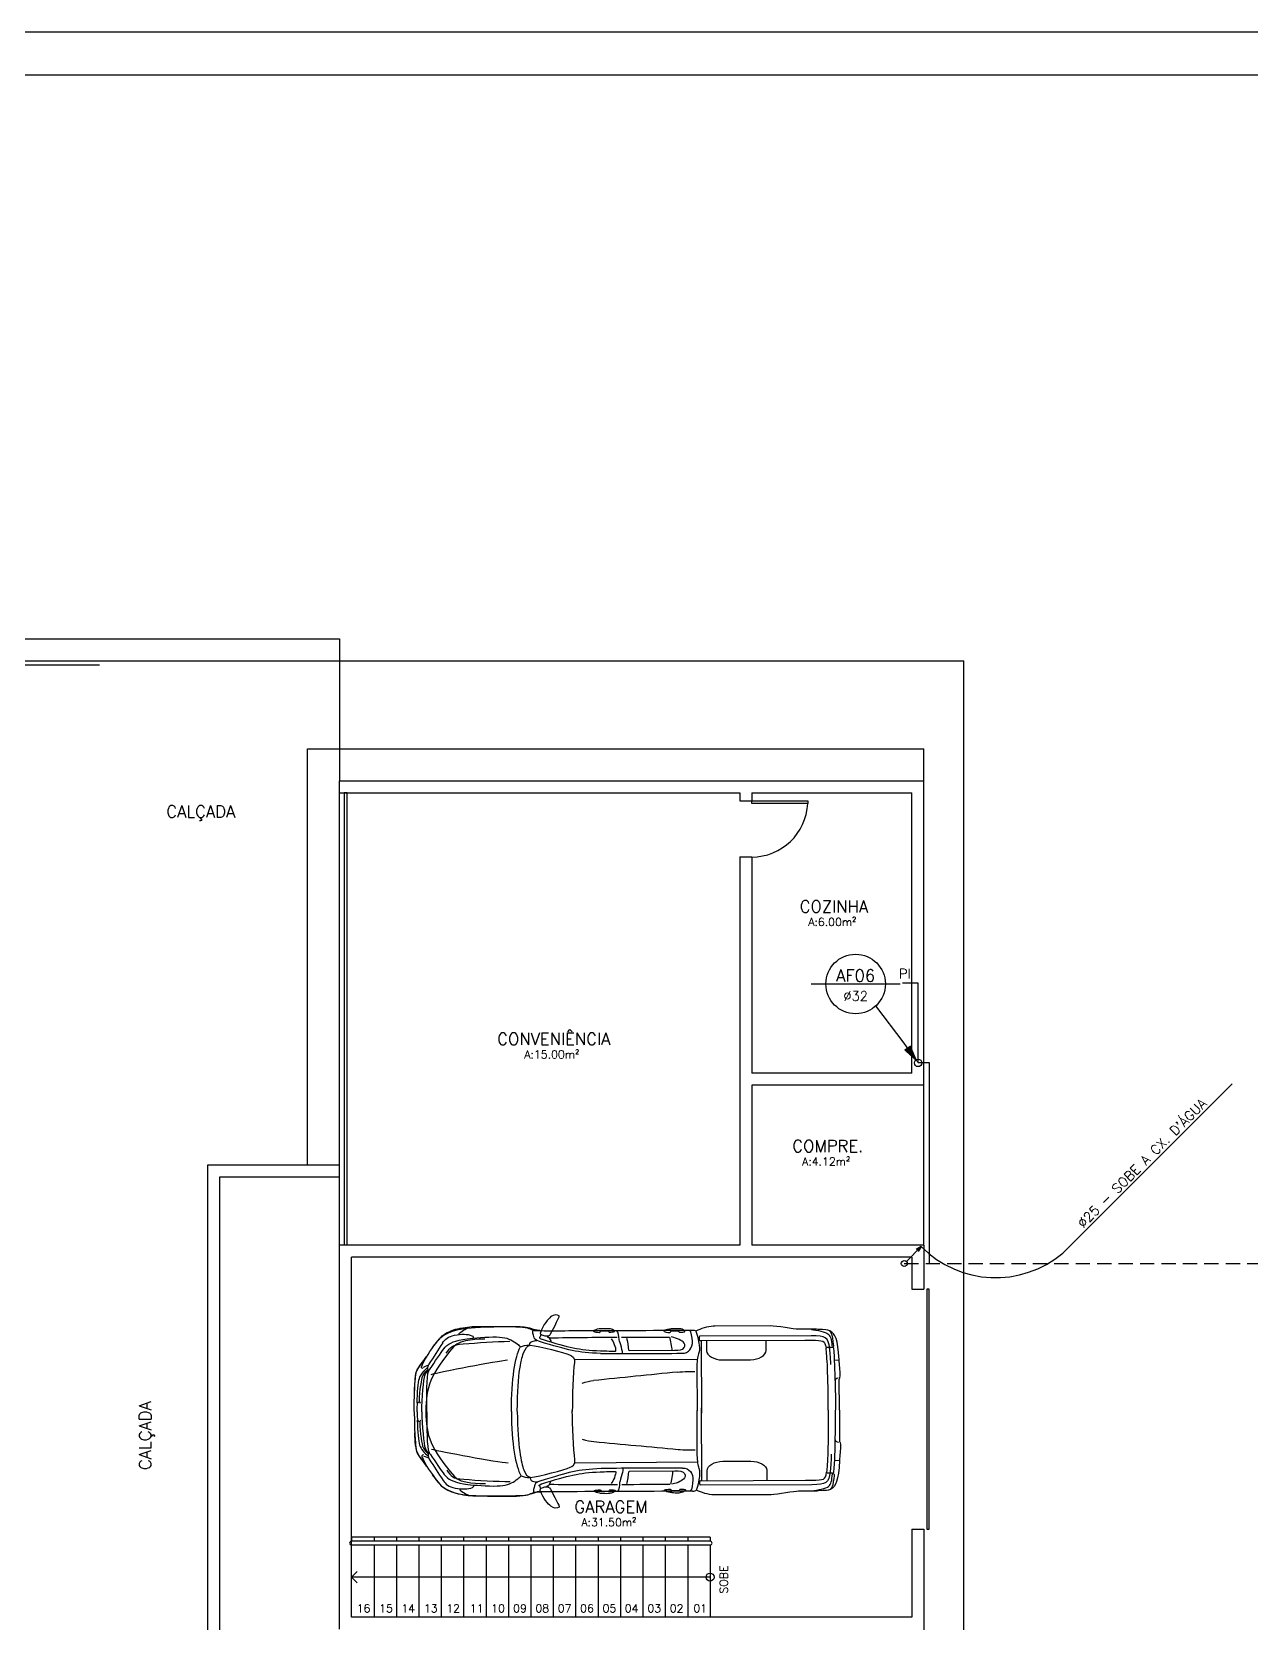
# Model space of a CAD drawing. Header units: millimetres. Extents: x 1111 to 1959, y -391 to -319.
# Drawn here: x 1706.6 to 1727.94, y -374.33 to -346.49 of the extents above; entities that cross this region are included whole.
import ezdxf
from ezdxf.enums import TextEntityAlignment as Align

# ---------------------------------------------------------------- set-up
doc = ezdxf.new("R2010")
doc.units = ezdxf.units.MM
doc.linetypes.add('HIDDEN', pattern=[0.375, 0.25, -0.125])
for name, color, linetype in [('08', 8, 'Continuous'), ('CERCAD-1', 1, 'Continuous'), ('CERCAD-2', 7, 'Continuous'), ('CONEXAO_AG_FRIA', 3, 'Continuous'), ('TUBOS_AG_FRIA', 2, 'Continuous')]:
    doc.layers.add(name, color=color, linetype=linetype)
doc.styles.add('ROMANS', font='romans')

# ---------------------------------------------------------------- blocks, each defined once
blk = doc.blocks.new('hulix')
at = {"layer": '08'}
h = blk.add_hatch(color=256, dxfattribs=at)
h.paths.add_polyline_path([(323.414, 176.483, 0.002536), (323.46, 176.467)], flags=0)
h.paths.add_polyline_path([(323.46, 176.467, 0.139761), (323.524, 176.473)], flags=0)
h.paths.add_polyline_path([(323.641, 176.703, 0.291649), (323.642, 176.719)], flags=0)
h = blk.add_hatch(color=256, dxfattribs=at)
h.paths.add_polyline_path([(323.45, 174.567, 0.001), (323.405, 174.551)], flags=0)
h.paths.add_polyline_path([(323.515, 174.561, 0.139158), (323.45, 174.567)], flags=0)
for points in [[(323.351, 176.533, 0.007609), (323.764, 176.531, -0.000033), (325.306, 176.531)], [(323.414, 176.483, 0.002536), (323.46, 176.467, 0.139761), (323.524, 176.473)], [(324.248, 176.553, 0.018307), (324.164, 176.551, 0.00379), (324.143, 176.55)], [(325.15, 176.549, 0.007796), (325.131, 176.549, 0.019151), (325.047, 176.547)], [(325.307, 174.511, -0.000029), (323.765, 174.51, 0.007592), (323.352, 174.508)], [(323.515, 174.561, 0.139158), (323.45, 174.567, 0.001), (323.405, 174.551)], [(324.143, 174.492, -0.001054), (324.165, 174.49, 0.01916), (324.249, 174.488, 0.013324), (324.268, 174.489)], [(325.048, 174.495, 0.019973), (325.132, 174.493, 0.002241), (325.151, 174.493)]]:
    blk.add_lwpolyline(points, format="xyb", dxfattribs=at)
for points in [[(323.41, 176.482), (323.403, 176.455)], [(324.142, 176.507), (324.154, 176.515)], [(324.164, 176.526), (324.248, 176.526)], [(325.025, 176.503), (325.037, 176.511)], [(325.047, 176.521), (325.13, 176.522)], [(325.383, 176.531), (325.358, 176.518)], [(326.293, 176.58), (325.595, 176.58)], [(327.038, 176.517), (327.013, 176.526)], [(323.151, 176.326), (323.156, 176.328)], [(323.493, 176.463), (323.493, 176.45), (323.508, 176.449), (323.513, 176.446), (323.54, 176.394)], [(324.511, 176.287), (324.519, 176.279), (325.089, 176.279)], [(326.804, 176.456), (325.402, 176.456)], [(325.413, 176.401), (326.725, 176.401), (326.806, 176.4)], [(325.423, 176.396), (325.424, 175.488)], [(325.489, 176.397), (325.491, 176.272)], [(326.238, 176.273), (326.24, 176.397)], [(326.996, 176.311), (327.056, 176.311)], [(323.838, 176.171), (325.366, 176.163)], [(324.348, 176.272), (324.353, 176.277)], [(325.368, 176.081), (325.368, 175.519)], [(325.688, 176.157), (326.042, 176.158)], [(327.096, 176.149), (327.152, 176.153)], [(327.155, 175.522), (327.154, 175.911)], [(321.867, 175.635), (321.88, 175.643)], [(325.369, 174.961), (325.368, 175.523)], [(325.424, 174.649), (325.424, 175.555)], [(327.155, 175.522), (327.155, 175.133)], [(321.867, 175.405), (321.88, 175.397)], [(325.688, 174.885), (326.042, 174.885)], [(327.096, 174.895), (327.153, 174.891)], [(323.152, 174.715), (323.157, 174.712)], [(323.839, 174.871), (325.367, 174.88)], [(324.338, 174.762), (324.344, 174.757)], [(324.51, 174.758), (324.518, 174.766), (325.088, 174.766)], [(325.49, 174.646), (325.492, 174.77)], [(326.239, 174.77), (326.241, 174.646)], [(326.996, 174.733), (327.057, 174.733)], [(323.401, 174.552), (323.394, 174.579)], [(323.484, 174.571), (323.484, 174.584), (323.499, 174.585), (323.504, 174.588), (323.531, 174.641)], [(324.143, 174.534), (324.155, 174.526)], [(324.165, 174.516), (324.249, 174.515)], [(325.026, 174.539), (325.038, 174.531)], [(325.048, 174.521), (325.131, 174.52)], [(325.384, 174.511), (325.359, 174.525)], [(326.805, 174.587), (325.403, 174.587)], [(325.414, 174.642), (326.726, 174.642), (326.807, 174.643)], [(327.039, 174.527), (327.013, 174.518)], [(326.294, 174.463), (325.595, 174.463)]]:
    blk.add_lwpolyline(points, dxfattribs=at)
for centre, radius, start, end in [((323.629, 176.711), 0.0142, 325.73, 30.7671), ((333.905, 168.66), 14.041, 146.6241, 147.9308), ((323.235, 175.927), 0.424, 84.5269, 85.4771), ((324.203, 127.964), 48.478, 89.8059, 90.803), ((326.505, -5702.793), 5879.235, 90.0144095, 90.0203015), ((324.741, 216.403), 40.163, 269.1727, 270.6263), ((352.519, -111.214), 288.523, 95.44759, 95.65869), ((351.192, 451.161), 277.352, 264.38834, 264.60795), ((334.417, 182.722), 14.657, 212.1403, 213.3921), ((324.782, 133.9), 40.903, 89.4411, 90.8684), ((324.168, 225.249), 50.649, 269.2594, 270.2264), ((323.144, 3114.217), 2939.618, 270.024907, 270.036691)]:
    blk.add_arc(centre, radius, start, end, dxfattribs=at)
for points in [[(323.538, 176.707), (323.503, 176.678), (323.443, 176.608), (323.406, 176.508)], [(323.538, 176.707), (323.503, 176.678), (323.443, 176.608), (323.406, 176.508)], [(323.524, 176.473), (323.544, 176.498), (323.641, 176.703), (323.641, 176.703)], [(323.524, 176.473), (323.544, 176.498), (323.641, 176.703), (323.641, 176.703)], [(323.642, 176.719), (323.619, 176.732), (323.573, 176.735), (323.538, 176.707)], [(323.642, 176.719), (323.619, 176.732), (323.573, 176.735), (323.538, 176.707)], [(322.046, 176.315), (322.085, 176.371), (322.161, 176.46), (322.186, 176.481)], [(322.134, 176.427), (322.184, 176.486), (322.289, 176.553), (322.539, 176.572)], [(322.179, 176.385), (322.205, 176.424), (322.252, 176.464), (322.328, 176.479)], [(322.186, 176.481), (322.21, 176.502), (322.299, 176.546), (322.369, 176.56)], [(322.328, 176.479), (322.42, 176.498), (322.488, 176.494), (322.546, 176.472)], [(322.369, 176.56), (322.457, 176.577), (322.523, 176.588), (322.618, 176.588)], [(322.385, 176.493), (322.388, 176.508), (322.45, 176.55), (322.495, 176.57)], [(322.539, 176.572), (322.644, 176.58), (322.971, 176.592), (323.18, 176.578)], [(322.618, 176.588), (322.814, 176.588), (323.089, 176.588), (323.201, 176.581)], [(323.18, 176.578), (323.279, 176.571), (323.288, 176.534), (323.351, 176.533)], [(323.201, 176.581), (323.275, 176.577), (323.305, 176.539), (323.4, 176.539)], [(323.324, 176.457), (323.319, 176.474), (323.302, 176.53), (323.315, 176.536)], [(323.406, 176.508), (323.406, 176.508), (323.4, 176.488), (323.414, 176.483)], [(323.406, 176.508), (323.406, 176.508), (323.4, 176.488), (323.414, 176.483)], [(324.077, 176.53), (324.07, 176.526), (324.073, 176.519), (324.077, 176.518)], [(324.077, 176.53), (324.07, 176.526), (324.073, 176.519), (324.077, 176.518)], [(324.143, 176.55), (324.11, 176.547), (324.089, 176.536), (324.077, 176.53)], [(324.143, 176.55), (324.11, 176.547), (324.089, 176.536), (324.077, 176.53)], [(324.077, 176.518), (324.088, 176.513), (324.113, 176.509), (324.142, 176.507)], [(324.077, 176.518), (324.088, 176.513), (324.113, 176.509), (324.142, 176.507)], [(324.154, 176.515), (324.159, 176.519), (324.164, 176.526), (324.164, 176.526)], [(324.154, 176.515), (324.159, 176.519), (324.164, 176.526), (324.164, 176.526)], [(324.267, 176.553), (324.262, 176.553), (324.254, 176.553), (324.248, 176.553)], [(324.267, 176.553), (324.262, 176.553), (324.254, 176.553), (324.248, 176.553)], [(324.248, 176.526), (324.262, 176.526), (324.263, 176.515), (324.266, 176.513)], [(324.248, 176.526), (324.262, 176.526), (324.263, 176.515), (324.266, 176.513)], [(324.266, 176.513), (324.266, 176.513), (324.27, 176.508), (324.275, 176.509)], [(324.266, 176.513), (324.266, 176.513), (324.27, 176.508), (324.275, 176.509)], [(324.322, 176.536), (324.311, 176.544), (324.293, 176.552), (324.267, 176.553)], [(324.322, 176.536), (324.311, 176.544), (324.293, 176.552), (324.267, 176.553)], [(324.275, 176.509), (324.301, 176.51), (324.322, 176.513), (324.332, 176.516)], [(324.275, 176.509), (324.301, 176.51), (324.322, 176.513), (324.332, 176.516)], [(324.332, 176.516), (324.343, 176.519), (324.336, 176.526), (324.322, 176.536)], [(324.332, 176.516), (324.343, 176.519), (324.336, 176.526), (324.322, 176.536)], [(324.393, 176.418), (324.397, 176.455), (324.377, 176.514), (324.367, 176.529)], [(324.959, 176.526), (324.952, 176.522), (324.956, 176.515), (324.959, 176.514)], [(324.959, 176.526), (324.952, 176.522), (324.956, 176.515), (324.959, 176.514)], [(325.025, 176.545), (324.993, 176.543), (324.971, 176.532), (324.959, 176.526)], [(325.025, 176.545), (324.993, 176.543), (324.971, 176.532), (324.959, 176.526)], [(324.959, 176.514), (324.971, 176.508), (324.995, 176.505), (325.025, 176.503)], [(324.959, 176.514), (324.971, 176.508), (324.995, 176.505), (325.025, 176.503)], [(325.047, 176.547), (325.039, 176.547), (325.033, 176.546), (325.025, 176.545)], [(325.047, 176.547), (325.039, 176.547), (325.033, 176.546), (325.025, 176.545)], [(325.037, 176.511), (325.042, 176.515), (325.047, 176.521), (325.047, 176.521)], [(325.037, 176.511), (325.042, 176.515), (325.047, 176.521), (325.047, 176.521)], [(325.13, 176.522), (325.145, 176.522), (325.146, 176.511), (325.148, 176.509)], [(325.13, 176.522), (325.145, 176.522), (325.146, 176.511), (325.148, 176.509)], [(325.148, 176.509), (325.148, 176.509), (325.153, 176.504), (325.158, 176.505)], [(325.148, 176.509), (325.148, 176.509), (325.153, 176.504), (325.158, 176.505)], [(325.205, 176.532), (325.194, 176.539), (325.176, 176.548), (325.15, 176.549)], [(325.205, 176.532), (325.194, 176.539), (325.176, 176.548), (325.15, 176.549)], [(325.158, 176.505), (325.184, 176.506), (325.205, 176.509), (325.215, 176.512)], [(325.158, 176.505), (325.184, 176.506), (325.205, 176.509), (325.215, 176.512)], [(325.215, 176.512), (325.226, 176.515), (325.219, 176.522), (325.205, 176.532)], [(325.215, 176.512), (325.226, 176.515), (325.219, 176.522), (325.205, 176.532)], [(325.313, 176.394), (325.306, 176.436), (325.306, 176.519), (325.276, 176.528)], [(325.306, 176.531), (325.331, 176.531), (325.346, 176.53), (325.355, 176.517)], [(325.355, 176.517), (325.358, 176.514), (325.36, 176.509), (325.362, 176.504)], [(325.362, 176.504), (325.386, 176.428), (325.387, 176.393), (325.394, 176.368)], [(325.595, 176.58), (325.546, 176.585), (325.439, 176.556), (325.383, 176.531)], [(326.637, 176.538), (326.595, 176.538), (326.365, 176.58), (326.293, 176.58)], [(326.885, 176.535), (326.823, 176.539), (326.923, 176.538), (326.637, 176.538)], [(326.808, 176.535), (326.873, 176.526), (326.986, 176.5), (327.013, 176.48)], [(327.013, 176.526), (327.013, 176.526), (326.985, 176.53), (326.885, 176.535)], [(327.066, 176.46), (327.06, 176.483), (327.048, 176.519), (327.013, 176.526)], [(327.013, 176.48), (327.049, 176.452), (327.057, 176.406), (327.062, 176.323)], [(327.152, 176.153), (327.137, 176.416), (327.107, 176.476), (327.038, 176.517)], [(321.959, 176.179), (321.996, 176.245), (322.092, 176.378), (322.134, 176.427)], [(322.32, 176.338), (322.019, 175.983), (321.966, 175.827), (321.966, 175.522)], [(322.02, 176.056), (322.076, 176.139), (322.158, 176.264), (322.193, 176.308)], [(322.193, 176.308), (322.242, 176.369), (322.298, 176.401), (322.434, 176.426)], [(322.223, 176.254), (322.281, 176.332), (322.295, 176.359), (322.437, 176.369)], [(322.709, 176.429), (322.661, 176.429), (322.397, 176.429), (322.32, 176.338)], [(322.434, 176.426), (322.486, 176.436), (322.617, 176.449), (322.761, 176.454)], [(322.437, 176.369), (322.615, 176.381), (322.845, 176.401), (323.021, 176.4)], [(322.546, 176.472), (322.565, 176.465), (322.565, 176.449), (322.557, 176.443)], [(322.761, 176.454), (322.904, 176.459), (322.97, 176.449), (323.036, 176.418)], [(323.036, 176.418), (323.091, 176.392), (323.151, 176.335), (323.151, 176.335)], [(323.039, 175.52), (323.038, 175.932), (323.091, 176.205), (323.151, 176.326)], [(323.156, 176.328), (323.187, 176.346), (323.225, 176.353), (323.269, 176.35)], [(323.195, 176.254), (323.219, 176.31), (323.242, 176.344), (323.27, 176.346)], [(323.268, 176.353), (323.268, 176.385), (323.297, 176.395), (323.316, 176.4)], [(323.276, 176.349), (323.407, 176.336), (323.7, 176.256), (323.772, 176.226)], [(323.316, 176.4), (323.335, 176.406), (323.362, 176.409), (323.362, 176.409)], [(323.393, 176.396), (323.328, 176.415), (323.33, 176.44), (323.324, 176.457)], [(323.403, 176.455), (323.389, 176.451), (323.393, 176.441), (323.393, 176.441)], [(323.393, 176.441), (323.401, 176.431), (323.427, 176.423), (323.427, 176.423)], [(324.161, 176.244), (323.864, 176.253), (323.758, 176.286), (323.393, 176.396)], [(323.427, 176.423), (323.776, 176.32), (323.876, 176.286), (324.159, 176.278)], [(324.353, 176.277), (324.361, 176.303), (324.319, 176.4), (324.299, 176.425)], [(324.436, 176.247), (324.434, 176.289), (324.393, 176.418), (324.393, 176.418)], [(324.485, 176.432), (324.495, 176.412), (324.509, 176.312), (324.511, 176.287)], [(325.06, 176.282), (325.058, 176.314), (325.039, 176.411), (325.032, 176.442)], [(325.196, 176.383), (325.172, 176.408), (325.079, 176.446), (325.047, 176.447)], [(325.089, 176.279), (325.149, 176.279), (325.19, 176.283), (325.209, 176.312)], [(325.18, 176.242), (325.225, 176.242), (325.262, 176.257), (325.28, 176.284)], [(325.209, 176.312), (325.228, 176.341), (325.216, 176.362), (325.196, 176.383)], [(325.28, 176.284), (325.299, 176.31), (325.32, 176.351), (325.313, 176.394)], [(325.394, 176.368), (325.402, 176.343), (325.405, 176.28), (325.393, 176.246)], [(325.402, 176.456), (325.402, 176.456), (325.399, 176.446), (325.399, 176.441)], [(325.399, 176.441), (325.399, 176.437), (325.399, 176.406), (325.399, 176.406)], [(325.399, 176.406), (325.401, 176.401), (325.409, 176.399), (325.409, 176.399)], [(327.035, 176.296), (327.017, 176.434), (326.985, 176.456), (326.804, 176.456)], [(326.806, 176.4), (326.953, 176.395), (326.977, 176.401), (326.989, 176.3)], [(327.014, 175.522), (327.014, 175.96), (327.002, 176.211), (326.989, 176.3)], [(327.049, 176.093), (327.045, 176.194), (327.04, 176.262), (327.034, 176.3)], [(327.059, 176.312), (327.075, 176.312), (327.082, 176.302), (327.082, 176.302)], [(327.085, 176.333), (327.085, 176.333), (327.076, 176.42), (327.066, 176.46)], [(327.075, 176.316), (327.075, 176.316), (327.087, 176.324), (327.085, 176.333)], [(327.082, 176.302), (327.102, 176.036), (327.105, 175.672), (327.105, 175.523)], [(321.847, 176.011), (321.864, 176.079), (321.947, 176.155), (321.97, 176.208)], [(321.875, 176.072), (321.899, 176.115), (321.955, 176.173), (321.959, 176.179)], [(321.934, 176.061), (321.909, 176.065), (321.911, 176.076), (321.917, 176.092)], [(321.917, 176.092), (321.922, 176.108), (321.968, 176.194), (321.968, 176.194)], [(321.992, 176.098), (321.979, 176.096), (321.937, 176.077), (321.937, 176.077)], [(321.999, 176.039), (321.991, 176.06), (321.986, 176.082), (322.006, 176.115)], [(322.033, 175.988), (322.144, 176.021), (322.859, 176.154), (322.994, 176.167)], [(323.113, 175.523), (323.113, 176.016), (323.174, 176.204), (323.195, 176.254)], [(323.772, 176.226), (323.799, 176.215), (323.842, 176.192), (323.832, 176.129)], [(323.832, 176.129), (323.815, 176.01), (323.803, 175.691), (323.803, 175.517)], [(324.159, 176.278), (324.221, 176.274), (324.32, 176.27), (324.348, 176.272)], [(325.393, 176.246), (325.38, 176.212), (325.368, 176.155), (325.368, 176.081)], [(325.491, 176.272), (325.491, 176.211), (325.583, 176.157), (325.688, 176.157)], [(326.042, 176.158), (326.147, 176.158), (326.238, 176.211), (326.238, 176.273)], [(327.166, 175.953), (327.166, 176.031), (327.156, 176.085), (327.152, 176.153)], [(321.82, 175.522), (321.819, 175.846), (321.838, 175.961), (321.838, 175.961)], [(321.826, 175.788), (321.826, 175.788), (321.826, 175.925), (321.847, 176.011)], [(321.838, 175.961), (321.845, 176.025), (321.851, 176.03), (321.875, 176.072)], [(321.858, 175.626), (321.858, 175.772), (321.872, 175.885), (321.886, 175.937)], [(321.887, 175.652), (321.884, 175.783), (321.922, 175.951), (321.922, 175.951)], [(321.886, 175.937), (321.899, 175.988), (321.952, 176.044), (321.99, 176.074)], [(321.914, 175.52), (321.914, 175.683), (321.941, 175.939), (321.953, 175.974)], [(321.922, 175.951), (321.931, 175.989), (321.97, 176.029), (321.97, 176.029)], [(321.953, 175.974), (321.964, 176.009), (321.976, 176.015), (321.991, 176.027)], [(321.97, 176.029), (321.982, 176.042), (321.991, 176.045), (321.991, 176.045)], [(321.977, 175.52), (321.977, 175.713), (321.975, 175.966), (322.003, 176.031)], [(321.991, 176.027), (322.004, 176.037), (322.012, 176.043), (322.02, 176.056)], [(323.926, 175.872), (323.977, 175.891), (324.03, 175.898), (324.07, 175.903)], [(325.128, 176.006), (325.187, 176.014), (325.342, 176.014), (325.342, 176.014)], [(327.101, 175.894), (327.105, 175.929), (327.141, 175.924), (327.141, 175.924)], [(327.154, 175.911), (327.154, 175.911), (327.154, 175.917), (327.159, 175.922)], [(327.159, 175.922), (327.159, 175.922), (327.166, 175.928), (327.166, 175.953)], [(321.82, 175.518), (321.82, 175.194), (321.838, 175.079), (321.838, 175.079)], [(321.855, 175.521), (321.855, 175.615), (321.867, 175.635), (321.867, 175.635)], [(321.855, 175.519), (321.855, 175.425), (321.867, 175.405), (321.867, 175.405)], [(321.898, 175.625), (321.89, 175.638), (321.887, 175.652), (321.887, 175.652)], [(321.914, 175.52), (321.914, 175.357), (321.942, 175.101), (321.953, 175.066)], [(321.966, 175.522), (321.966, 175.217), (322.019, 175.061), (322.32, 174.706)], [(321.977, 175.52), (321.977, 175.327), (321.975, 175.074), (322.003, 175.009)], [(323.039, 175.52), (323.039, 175.109), (323.091, 174.835), (323.152, 174.715)], [(323.113, 175.518), (323.113, 175.069), (323.162, 174.873), (323.19, 174.787)], [(323.833, 174.912), (323.815, 175.032), (323.803, 175.351), (323.803, 175.524)], [(327.014, 175.522), (327.015, 175.084), (327.002, 174.833), (326.99, 174.744)], [(327.083, 174.742), (327.103, 175.008), (327.105, 175.372), (327.105, 175.521)], [(321.858, 175.414), (321.858, 175.268), (321.872, 175.155), (321.886, 175.103)], [(321.888, 175.389), (321.885, 175.258), (321.923, 175.09), (321.923, 175.09)], [(321.899, 175.415), (321.891, 175.403), (321.888, 175.389), (321.888, 175.389)], [(321.848, 175.033), (321.826, 175.12), (321.826, 175.256), (321.826, 175.256)], [(321.886, 175.103), (321.9, 175.051), (321.952, 174.995), (321.99, 174.966)], [(321.923, 175.09), (321.932, 175.052), (321.972, 175.012), (321.972, 175.012)], [(323.927, 175.169), (323.978, 175.15), (324.03, 175.144), (324.071, 175.138)], [(327.101, 175.15), (327.106, 175.115), (327.141, 175.12), (327.141, 175.12)], [(327.166, 175.091), (327.166, 175.013), (327.156, 174.959), (327.153, 174.891)], [(327.155, 175.133), (327.155, 175.133), (327.155, 175.126), (327.159, 175.122)], [(327.159, 175.122), (327.159, 175.122), (327.166, 175.116), (327.166, 175.091)], [(321.838, 175.079), (321.845, 175.015), (321.851, 175.01), (321.875, 174.968)], [(321.97, 174.836), (321.947, 174.889), (321.864, 174.965), (321.848, 175.033)], [(321.875, 174.968), (321.9, 174.925), (321.956, 174.867), (321.959, 174.861)], [(321.934, 174.979), (321.91, 174.975), (321.912, 174.964), (321.917, 174.948)], [(321.917, 174.948), (321.923, 174.932), (321.968, 174.846), (321.968, 174.846)], [(321.993, 174.942), (321.979, 174.944), (321.937, 174.963), (321.937, 174.963)], [(321.953, 175.066), (321.965, 175.031), (321.976, 175.024), (321.991, 175.013)], [(321.972, 175.012), (321.983, 174.998), (321.992, 174.995), (321.992, 174.995)], [(321.999, 175.001), (321.991, 174.98), (321.986, 174.958), (322.006, 174.925)], [(321.991, 175.013), (322.005, 175.003), (322.012, 174.996), (322.021, 174.984)], [(322.021, 174.984), (322.076, 174.901), (322.158, 174.776), (322.193, 174.732)], [(322.033, 175.051), (322.145, 175.019), (322.859, 174.887), (322.994, 174.874)], [(323.773, 174.816), (323.799, 174.827), (323.842, 174.85), (323.833, 174.912)], [(325.129, 175.036), (325.187, 175.029), (325.342, 175.029), (325.342, 175.029)], [(325.393, 174.797), (325.381, 174.83), (325.369, 174.887), (325.369, 174.961)], [(325.492, 174.77), (325.492, 174.832), (325.583, 174.885), (325.688, 174.885)], [(326.042, 174.885), (326.148, 174.885), (326.239, 174.832), (326.239, 174.77)], [(327.05, 174.968), (327.046, 174.858), (327.041, 174.784), (327.035, 174.744)], [(327.153, 174.891), (327.137, 174.628), (327.107, 174.568), (327.039, 174.527)], [(321.959, 174.861), (321.996, 174.795), (322.092, 174.662), (322.134, 174.613)], [(322.187, 174.563), (322.162, 174.584), (322.085, 174.674), (322.047, 174.73)], [(322.193, 174.732), (322.242, 174.671), (322.299, 174.64), (322.435, 174.614)], [(322.224, 174.786), (322.282, 174.709), (322.295, 174.681), (322.437, 174.671)], [(322.32, 174.706), (322.397, 174.615), (322.661, 174.616), (322.71, 174.616)], [(323.037, 174.623), (323.091, 174.649), (323.152, 174.706), (323.152, 174.706)], [(323.157, 174.712), (323.188, 174.695), (323.225, 174.688), (323.269, 174.691)], [(323.19, 174.787), (323.209, 174.729), (323.243, 174.697), (323.271, 174.695)], [(323.269, 174.691), (323.396, 174.702), (323.699, 174.785), (323.773, 174.816)], [(323.269, 174.688), (323.269, 174.656), (323.297, 174.646), (323.317, 174.641)], [(324.162, 174.798), (323.865, 174.788), (323.758, 174.755), (323.394, 174.645)], [(323.418, 174.611), (323.766, 174.714), (323.867, 174.748), (324.15, 174.757)], [(324.15, 174.757), (324.212, 174.76), (324.31, 174.764), (324.338, 174.762)], [(324.344, 174.757), (324.352, 174.731), (324.309, 174.635), (324.289, 174.61)], [(324.436, 174.794), (324.435, 174.753), (324.393, 174.624), (324.393, 174.624)], [(324.484, 174.612), (324.494, 174.633), (324.508, 174.733), (324.51, 174.758)], [(325.06, 174.764), (325.057, 174.731), (325.038, 174.634), (325.031, 174.603)], [(325.088, 174.766), (325.148, 174.766), (325.189, 174.763), (325.208, 174.733)], [(325.181, 174.801), (325.226, 174.801), (325.262, 174.785), (325.281, 174.759)], [(325.208, 174.733), (325.227, 174.704), (325.216, 174.683), (325.196, 174.663)], [(325.281, 174.759), (325.299, 174.732), (325.32, 174.691), (325.313, 174.649)], [(325.395, 174.674), (325.403, 174.699), (325.406, 174.763), (325.393, 174.797)], [(327.035, 174.748), (327.018, 174.609), (326.986, 174.588), (326.805, 174.587)], [(326.807, 174.643), (326.954, 174.648), (326.978, 174.643), (326.99, 174.744)], [(327.013, 174.564), (327.049, 174.592), (327.057, 174.638), (327.063, 174.721)], [(327.06, 174.732), (327.075, 174.732), (327.083, 174.742), (327.083, 174.742)], [(327.085, 174.71), (327.085, 174.71), (327.077, 174.624), (327.067, 174.584)], [(327.075, 174.728), (327.075, 174.728), (327.088, 174.72), (327.085, 174.71)], [(322.134, 174.613), (322.184, 174.554), (322.29, 174.487), (322.539, 174.468)], [(322.179, 174.655), (322.206, 174.616), (322.252, 174.576), (322.329, 174.561)], [(322.37, 174.485), (322.3, 174.499), (322.211, 174.542), (322.187, 174.563)], [(322.329, 174.561), (322.421, 174.542), (322.489, 174.547), (322.546, 174.568)], [(322.619, 174.457), (322.524, 174.457), (322.458, 174.467), (322.37, 174.485)], [(322.386, 174.547), (322.389, 174.532), (322.451, 174.49), (322.496, 174.471)], [(322.435, 174.614), (322.487, 174.604), (322.618, 174.592), (322.761, 174.586)], [(322.437, 174.671), (322.615, 174.659), (322.846, 174.64), (323.022, 174.641)], [(322.546, 174.568), (322.566, 174.575), (322.566, 174.592), (322.558, 174.598)], [(322.761, 174.586), (322.904, 174.581), (322.971, 174.592), (323.037, 174.623)], [(323.181, 174.463), (323.28, 174.47), (323.289, 174.507), (323.352, 174.508)], [(323.401, 174.506), (323.305, 174.506), (323.276, 174.468), (323.202, 174.464)], [(323.325, 174.584), (323.32, 174.567), (323.303, 174.51), (323.316, 174.505)], [(323.317, 174.641), (323.336, 174.636), (323.362, 174.632), (323.362, 174.632)], [(323.394, 174.645), (323.329, 174.626), (323.33, 174.601), (323.325, 174.584)], [(323.394, 174.579), (323.38, 174.583), (323.383, 174.592), (323.383, 174.592)], [(323.383, 174.592), (323.392, 174.603), (323.418, 174.611), (323.418, 174.611)], [(323.397, 174.526), (323.397, 174.526), (323.391, 174.546), (323.405, 174.551)], [(323.397, 174.526), (323.397, 174.526), (323.391, 174.546), (323.405, 174.551)], [(323.529, 174.328), (323.494, 174.356), (323.434, 174.426), (323.397, 174.526)], [(323.529, 174.328), (323.494, 174.356), (323.434, 174.426), (323.397, 174.526)], [(323.515, 174.561), (323.535, 174.536), (323.632, 174.331), (323.632, 174.331)], [(323.515, 174.561), (323.535, 174.536), (323.632, 174.331), (323.632, 174.331)], [(324.077, 174.512), (324.07, 174.516), (324.074, 174.522), (324.077, 174.523)], [(324.077, 174.512), (324.07, 174.516), (324.074, 174.522), (324.077, 174.523)], [(324.077, 174.523), (324.089, 174.529), (324.114, 174.532), (324.143, 174.534)], [(324.077, 174.523), (324.089, 174.529), (324.114, 174.532), (324.143, 174.534)], [(324.143, 174.492), (324.111, 174.495), (324.089, 174.505), (324.077, 174.512)], [(324.143, 174.492), (324.111, 174.495), (324.089, 174.505), (324.077, 174.512)], [(324.155, 174.526), (324.16, 174.523), (324.165, 174.516), (324.165, 174.516)], [(324.155, 174.526), (324.16, 174.523), (324.165, 174.516), (324.165, 174.516)], [(324.249, 174.515), (324.263, 174.515), (324.264, 174.526), (324.267, 174.529)], [(324.249, 174.515), (324.263, 174.515), (324.264, 174.526), (324.267, 174.529)], [(324.267, 174.529), (324.267, 174.529), (324.271, 174.533), (324.276, 174.533)], [(324.267, 174.529), (324.267, 174.529), (324.271, 174.533), (324.276, 174.533)], [(324.323, 174.506), (324.312, 174.498), (324.294, 174.49), (324.268, 174.489)], [(324.323, 174.506), (324.312, 174.498), (324.294, 174.49), (324.268, 174.489)], [(324.276, 174.533), (324.302, 174.532), (324.323, 174.529), (324.333, 174.526)], [(324.276, 174.533), (324.302, 174.532), (324.323, 174.529), (324.333, 174.526)], [(324.333, 174.526), (324.344, 174.523), (324.337, 174.516), (324.323, 174.506)], [(324.333, 174.526), (324.344, 174.523), (324.337, 174.516), (324.323, 174.506)], [(324.393, 174.624), (324.398, 174.587), (324.378, 174.527), (324.368, 174.513)], [(324.96, 174.517), (324.953, 174.521), (324.957, 174.527), (324.96, 174.528)], [(324.96, 174.517), (324.953, 174.521), (324.957, 174.527), (324.96, 174.528)], [(324.96, 174.528), (324.972, 174.534), (324.996, 174.537), (325.026, 174.539)], [(324.96, 174.528), (324.972, 174.534), (324.996, 174.537), (325.026, 174.539)], [(325.026, 174.497), (324.994, 174.5), (324.972, 174.51), (324.96, 174.517)], [(325.026, 174.497), (324.994, 174.5), (324.972, 174.51), (324.96, 174.517)], [(325.048, 174.495), (325.04, 174.495), (325.034, 174.496), (325.026, 174.497)], [(325.048, 174.495), (325.04, 174.495), (325.034, 174.496), (325.026, 174.497)], [(325.038, 174.531), (325.042, 174.527), (325.048, 174.521), (325.048, 174.521)], [(325.038, 174.531), (325.042, 174.527), (325.048, 174.521), (325.048, 174.521)], [(325.196, 174.663), (325.171, 174.637), (325.082, 174.602), (325.05, 174.601)], [(325.131, 174.52), (325.146, 174.52), (325.147, 174.531), (325.149, 174.534)], [(325.131, 174.52), (325.146, 174.52), (325.147, 174.531), (325.149, 174.534)], [(325.149, 174.534), (325.149, 174.534), (325.154, 174.538), (325.158, 174.538)], [(325.149, 174.534), (325.149, 174.534), (325.154, 174.538), (325.158, 174.538)], [(325.205, 174.51), (325.195, 174.503), (325.177, 174.494), (325.151, 174.493)], [(325.205, 174.51), (325.195, 174.503), (325.177, 174.494), (325.151, 174.493)], [(325.158, 174.538), (325.185, 174.537), (325.206, 174.534), (325.216, 174.531)], [(325.158, 174.538), (325.185, 174.537), (325.206, 174.534), (325.216, 174.531)], [(325.216, 174.531), (325.226, 174.528), (325.22, 174.52), (325.205, 174.51)], [(325.216, 174.531), (325.226, 174.528), (325.22, 174.52), (325.205, 174.51)], [(325.313, 174.649), (325.307, 174.606), (325.307, 174.524), (325.276, 174.514)], [(325.307, 174.511), (325.333, 174.511), (325.348, 174.512), (325.357, 174.527)], [(325.357, 174.527), (325.359, 174.53), (325.361, 174.534), (325.362, 174.538)], [(325.362, 174.538), (325.387, 174.614), (325.387, 174.65), (325.395, 174.674)], [(325.595, 174.463), (325.547, 174.457), (325.44, 174.486), (325.384, 174.511)], [(325.4, 174.637), (325.402, 174.642), (325.41, 174.644), (325.41, 174.644)], [(325.4, 174.601), (325.4, 174.605), (325.4, 174.637), (325.4, 174.637)], [(325.403, 174.587), (325.403, 174.587), (325.4, 174.597), (325.4, 174.601)], [(326.637, 174.506), (326.596, 174.506), (326.366, 174.463), (326.294, 174.463)], [(326.886, 174.508), (326.824, 174.505), (326.923, 174.506), (326.637, 174.506)], [(326.809, 174.508), (326.874, 174.518), (326.987, 174.544), (327.013, 174.564)], [(327.013, 174.518), (327.013, 174.518), (326.986, 174.514), (326.886, 174.508)], [(327.067, 174.584), (327.061, 174.561), (327.048, 174.524), (327.013, 174.518)], [(322.539, 174.468), (322.644, 174.46), (322.972, 174.448), (323.181, 174.463)], [(323.202, 174.464), (323.089, 174.457), (322.815, 174.457), (322.619, 174.457)], [(323.632, 174.315), (323.61, 174.302), (323.563, 174.299), (323.529, 174.328)], [(323.632, 174.315), (323.61, 174.302), (323.563, 174.299), (323.529, 174.328)], [(323.632, 174.331), (323.637, 174.323), (323.632, 174.315), (323.632, 174.315)], [(323.632, 174.331), (323.637, 174.323), (323.632, 174.315), (323.632, 174.315)]]:
    blk.add_open_spline(points, degree=3, dxfattribs=at)
blk = doc.blocks.new('*U261', base_point=(3712.5, 965.8))
for p, q in [((3715.1, 968.4), (3733.7, 987)), ((3733.7, 987), (3727.5, 983.3)), ((3733.7, 987), (3730, 980.8))]:
    blk.add_line(p, q)
blk.add_circle((3712.5, 965.8), 3.72)
blk = doc.blocks.new('*U260', base_point=(10233.3, -19.2))
for q in [(10212, 2), (10223.8, -12.3), (10226.3, -9.7)]:
    blk.add_line((10230, -15.9), q)
blk.add_circle((10233.3, -19.2), 4.64)

msp = doc.modelspace()

# ---------------------------------------------------------------- linework, layer by layer
msp.add_line((1727.609, -364.895), (1724.646, -367.858))
msp.add_arc((1723.467, -366.459), 1.83, 224.6818, 310.1214)
at = {"layer": '08'}
for p, q in [((1707.789, -357.499), (1722.909, -357.499)), ((1722.909, -384.729), (1722.909, -357.499)), ((1711.989, -359.809), (1711.989, -359.599)), ((1711.989, -359.599), (1722.209, -359.599)), ((1722.209, -364.919), (1722.209, -359.599)), ((1711.989, -359.809), (1718.989, -359.809)), ((1711.989, -364.009), (1711.989, -359.809)), ((1712.119, -359.809), (1712.07, -359.809)), ((1712.07, -359.809), (1712.07, -367.719)), ((1712.119, -367.719), (1712.119, -359.809)), ((1718.989, -359.809), (1718.989, -359.949)), ((1718.989, -359.949), (1719.199, -359.949)), ((1719.199, -359.809), (1721.999, -359.809)), ((1719.199, -359.809), (1719.199, -359.949)), ((1721.999, -364.709), (1721.999, -359.809)), ((1718.989, -360.929), (1718.989, -367.719)), ((1718.989, -360.929), (1719.199, -360.929)), ((1719.199, -360.929), (1719.199, -364.709)), ((1711.989, -364.219), (1711.989, -364.009)), ((1711.989, -367.719), (1711.989, -364.219)), ((1721.999, -364.709), (1719.199, -364.709)), ((1722.209, -364.919), (1719.199, -364.919)), ((1719.199, -364.919), (1719.199, -367.719)), ((1722.209, -367.719), (1722.209, -364.919)), ((1711.989, -374.439), (1711.989, -367.719)), ((1718.989, -367.719), (1711.989, -367.719)), ((1722.209, -367.719), (1719.199, -367.719)), ((1722.209, -367.719), (1722.209, -368.489)), ((1712.199, -374.229), (1712.199, -367.929)), ((1721.999, -367.929), (1712.199, -367.929)), ((1721.999, -367.929), (1721.999, -368.489)), ((1721.999, -368.489), (1722.209, -368.489)), ((1721.999, -372.689), (1721.999, -374.229)), ((1721.999, -372.689), (1722.209, -372.689)), ((1722.209, -372.689), (1722.209, -382.629)), ((1712.591, -372.829), (1712.591, -372.899)), ((1712.983, -372.829), (1712.983, -372.899)), ((1713.375, -372.829), (1713.375, -372.899)), ((1713.767, -372.829), (1713.767, -372.899)), ((1714.159, -372.829), (1714.159, -372.899)), ((1714.551, -372.829), (1714.551, -372.899)), ((1718.471, -372.829), (1714.943, -372.829)), ((1714.943, -372.829), (1714.943, -372.899)), ((1718.471, -372.899), (1714.943, -372.899)), ((1718.471, -372.969), (1714.943, -372.969)), ((1715.335, -372.829), (1715.335, -372.899)), ((1715.335, -372.969), (1715.335, -374.229)), ((1715.727, -372.829), (1715.727, -372.899)), ((1715.727, -372.969), (1715.727, -374.229)), ((1716.119, -372.829), (1716.119, -372.899)), ((1716.119, -372.969), (1716.119, -374.229)), ((1716.511, -372.829), (1716.511, -372.899)), ((1716.511, -372.969), (1716.511, -374.229)), ((1716.903, -372.829), (1716.903, -372.899)), ((1716.903, -372.969), (1716.903, -374.229)), ((1717.295, -372.829), (1717.295, -372.899)), ((1717.295, -372.969), (1717.295, -374.229)), ((1717.687, -372.829), (1717.687, -372.899)), ((1717.687, -372.969), (1717.687, -374.229)), ((1718.079, -372.829), (1718.079, -372.899)), ((1718.079, -372.969), (1718.079, -374.229)), ((1718.471, -372.829), (1718.471, -372.899)), ((1718.471, -372.969), (1718.471, -374.229)), ((1712.199, -373.529), (1712.298, -373.43)), ((1718.471, -373.529), (1712.199, -373.529)), ((1712.199, -373.529), (1712.298, -373.628)), ((1721.999, -374.229), (1712.199, -374.229))]:
    msp.add_line(p, q, dxfattribs=at)
at = {"layer": '08', "ltscale": 0.7}
for p, q in [((1711.429, -359.039), (1722.209, -359.039)), ((1711.429, -366.319), (1711.429, -359.039)), ((1722.209, -359.599), (1722.209, -359.039)), ((1711.989, -366.319), (1709.679, -366.319)), ((1709.679, -366.319), (1709.679, -375.839)), ((1711.989, -366.529), (1709.889, -366.529)), ((1709.889, -366.529), (1709.889, -375.629))]:
    msp.add_line(p, q, dxfattribs=at)
at = {"layer": '08', "ltscale": 0.6}
for p, q in [((1714.943, -372.829), (1712.199, -372.829)), ((1712.199, -372.829), (1712.199, -372.899)), ((1714.943, -372.899), (1712.199, -372.899)), ((1714.943, -372.969), (1712.199, -372.969)), ((1712.591, -372.969), (1712.591, -374.229)), ((1712.983, -372.969), (1712.983, -374.229)), ((1713.375, -372.969), (1713.375, -374.229)), ((1713.767, -372.969), (1713.767, -374.229)), ((1714.159, -372.969), (1714.159, -374.229)), ((1714.551, -372.969), (1714.551, -374.229)), ((1714.943, -372.969), (1714.943, -374.229))]:
    msp.add_line(p, q, dxfattribs=at)
at = {"layer": '08', "ltscale": 1.5}
msp.add_lwpolyline([(1711.989, -382.629), (1711.989, -385.114), (1676.989, -385.114), (1676.989, -357.114), (1711.989, -357.114), (1711.989, -359.599)], dxfattribs=at)
at = {"layer": '08'}
for points in [[(1707.789, -384.729), (1677.374, -384.729), (1677.374, -357.499), (1707.789, -357.499)], [(1707.789, -384.659), (1677.444, -384.659), (1677.444, -357.569), (1707.789, -357.569)]]:
    msp.add_lwpolyline(points, dxfattribs=at)
for points in [[(1719.199, -359.949), (1720.179, -359.949), (1720.179, -359.991), (1719.199, -359.991)], [(1722.265, -372.689), (1722.307, -372.689), (1722.307, -368.489), (1722.265, -368.489)]]:
    msp.add_lwpolyline(points, close=True, dxfattribs=at)
msp.add_circle((1718.471, -373.529), 0.07, dxfattribs=at)
at = {"layer": '08', "ltscale": 0.7}
msp.add_arc((1719.199, -359.949), 0.981, 270, 357.4911, dxfattribs=at)
at = {"layer": '08', "ltscale": 0.6}
msp.add_arc((1712.199, -372.934), 0.035, 90, 270, dxfattribs=at)
at = {"layer": '08'}
msp.add_arc((1718.471, -372.934), 0.035, 270, 90, dxfattribs=at)
at = {"layer": 'CERCAD-1'}
msp.add_lwpolyline([(1738.853, -390.141), (1675.853, -390.141), (1675.853, -347.241), (1738.853, -347.241)], close=True, dxfattribs=at)
at = {"layer": 'CERCAD-2'}
msp.add_line((1675.103, -346.491), (1739.603, -346.491), dxfattribs=at)
at = {"layer": 'CONEXAO_AG_FRIA'}
for p, q in [((1720.237, -363.151), (1721.799, -363.151)), ((1721.869, -364.189), (1721.371, -363.535))]:
    msp.add_line(p, q, dxfattribs=at)
msp.add_circle((1721.018, -363.151), 0.521, dxfattribs=at)
msp.add_solid([(1722.111, -364.532), (1721.864, -364.304), (1721.979, -364.223)], dxfattribs=at)
at = {"layer": 'TUBOS_AG_FRIA'}
for p, q in [((1722.111, -363.134), (1721.839, -363.134)), ((1722.111, -364.532), (1722.111, -363.134)), ((1722.31, -364.532), (1722.111, -364.532)), ((1722.31, -368.042), (1722.31, -364.532))]:
    msp.add_line(p, q, dxfattribs=at)
at = {"layer": 'TUBOS_AG_FRIA', "linetype": 'HIDDEN'}
msp.add_line((1721.869, -368.042), (1731.424, -368.042), dxfattribs=at)

# ---------------------------------------------------------------- block references
at = {"layer": '08', "xscale": 1.394698765793036, "yscale": 1.394698765793036, "zscale": 1.394698765793036, "rotation": 0.2118128134231327}
msp.add_blockref('hulix', (1265.361, -617.091), dxfattribs=at)
at = {"layer": 'CONEXAO_AG_FRIA', "xscale": 0.014, "yscale": 0.014, "zscale": 0.014, "rotation": 350.1013068871484}
msp.add_blockref('*U260', (1722.111, -364.532), dxfattribs=at)
at = {"layer": 'CONEXAO_AG_FRIA', "xscale": 0.014, "yscale": 0.014, "zscale": 0.014}
msp.add_blockref('*U261', (1721.869, -368.042), dxfattribs=at)

# ---------------------------------------------------------------- texts
at = {"layer": '08', "style": 'ROMANS'}
for s, insert, char_height, width, attachment_point in [('CALÇADA', (1709.559, -360.164), 0.21, 1.57047, 5), ('COZINHA', (1720.638, -361.795), 0.21, 1.57047, 5), ('\\pi0.00403;A:6.00m²', (1720.185, -361.996), 0.14, 0.91473, 1), ('CONVENIÊNCIA', (1715.736, -364.113), 0.21, 1.57047, 5), ('\\pi-0.06263;A:15.00m²', (1715.283, -364.314), 0.14, 0.91473, 1), ('COMPRE.', (1720.531, -365.986), 0.21, 1.57047, 5), ('\\pi0.00403;A:4.12m²', (1720.078, -366.187), 0.14, 0.91473, 1), ('GARAGEM', (1716.736, -372.299), 0.21, 1.57047, 5), ('\\pi-0.06263;A:31.50m²', (1716.282, -372.5), 0.14, 0.91473, 1), ('\\pi0.0007;16', (1712.287, -374.005), 0.14, 0.20807, 1), ('\\pi0.0007;15', (1712.679, -374.005), 0.14, 0.20807, 1), ('\\pi-0.00263;14', (1713.071, -374.005), 0.14, 0.20807, 1), ('\\pi0.0007;13', (1713.463, -374.005), 0.14, 0.20807, 1), ('\\pi0.0007;12', (1713.855, -374.005), 0.14, 0.20807, 1), ('\\pi0.0207;11', (1714.247, -374.005), 0.14, 0.20807, 1), ('\\pi0.0007;10', (1714.639, -374.005), 0.14, 0.20807, 1), ('\\pi-0.00597;09', (1715.031, -374.005), 0.14, 0.20807, 1), ('\\pi-0.0093;08', (1715.423, -374.005), 0.14, 0.20807, 1), ('\\pi-0.0093;07', (1715.815, -374.005), 0.14, 0.20807, 1), ('\\pi-0.0093;06', (1716.207, -374.005), 0.14, 0.20807, 1), ('\\pi-0.0093;05', (1716.599, -374.005), 0.14, 0.20807, 1), ('\\pi-0.01263;04', (1716.991, -374.005), 0.14, 0.20807, 1), ('\\pi-0.0093;03', (1717.383, -374.005), 0.14, 0.20807, 1), ('\\pi-0.0093;02', (1717.775, -374.005), 0.14, 0.20807, 1), ('\\pi0.0107;01', (1718.167, -374.005), 0.14, 0.20807, 1)]:
    msp.add_mtext(s, dxfattribs=dict(at, insert=insert, char_height=char_height, width=width, attachment_point=attachment_point))
at = {"layer": '08', "rotation": 90, "style": 'ROMANS'}
for s, insert, char_height, width, attachment_point in [('CALÇADA', (1708.615, -371.052), 0.21, 1.57047, 5), ('\\pi0.2007;SOBE', (1718.64, -374.018), 0.14, 0.91473, 1)]:
    msp.add_mtext(s, dxfattribs=dict(at, insert=insert, char_height=char_height, width=width, attachment_point=attachment_point))
at = {"layer": 'CONEXAO_AG_FRIA', "style": 'ROMANS'}
for s, height, p in [('AF06', 0.21, (1721.018, -363.109)), ('PI', 0.168, (1721.88, -363.055)), ('%%C32', 0.168, (1721.018, -363.445))]:
    msp.add_text(s, height=height, dxfattribs=at).set_placement(p, align=Align.CENTER)
msp.add_text(" %%C25 - SOBE A CX. D'ÁGUA ", height=0.168, rotation=45, dxfattribs=at).set_placement((1726.087, -366.346), align=Align.CENTER)

doc.saveas('drawing.dxf')
